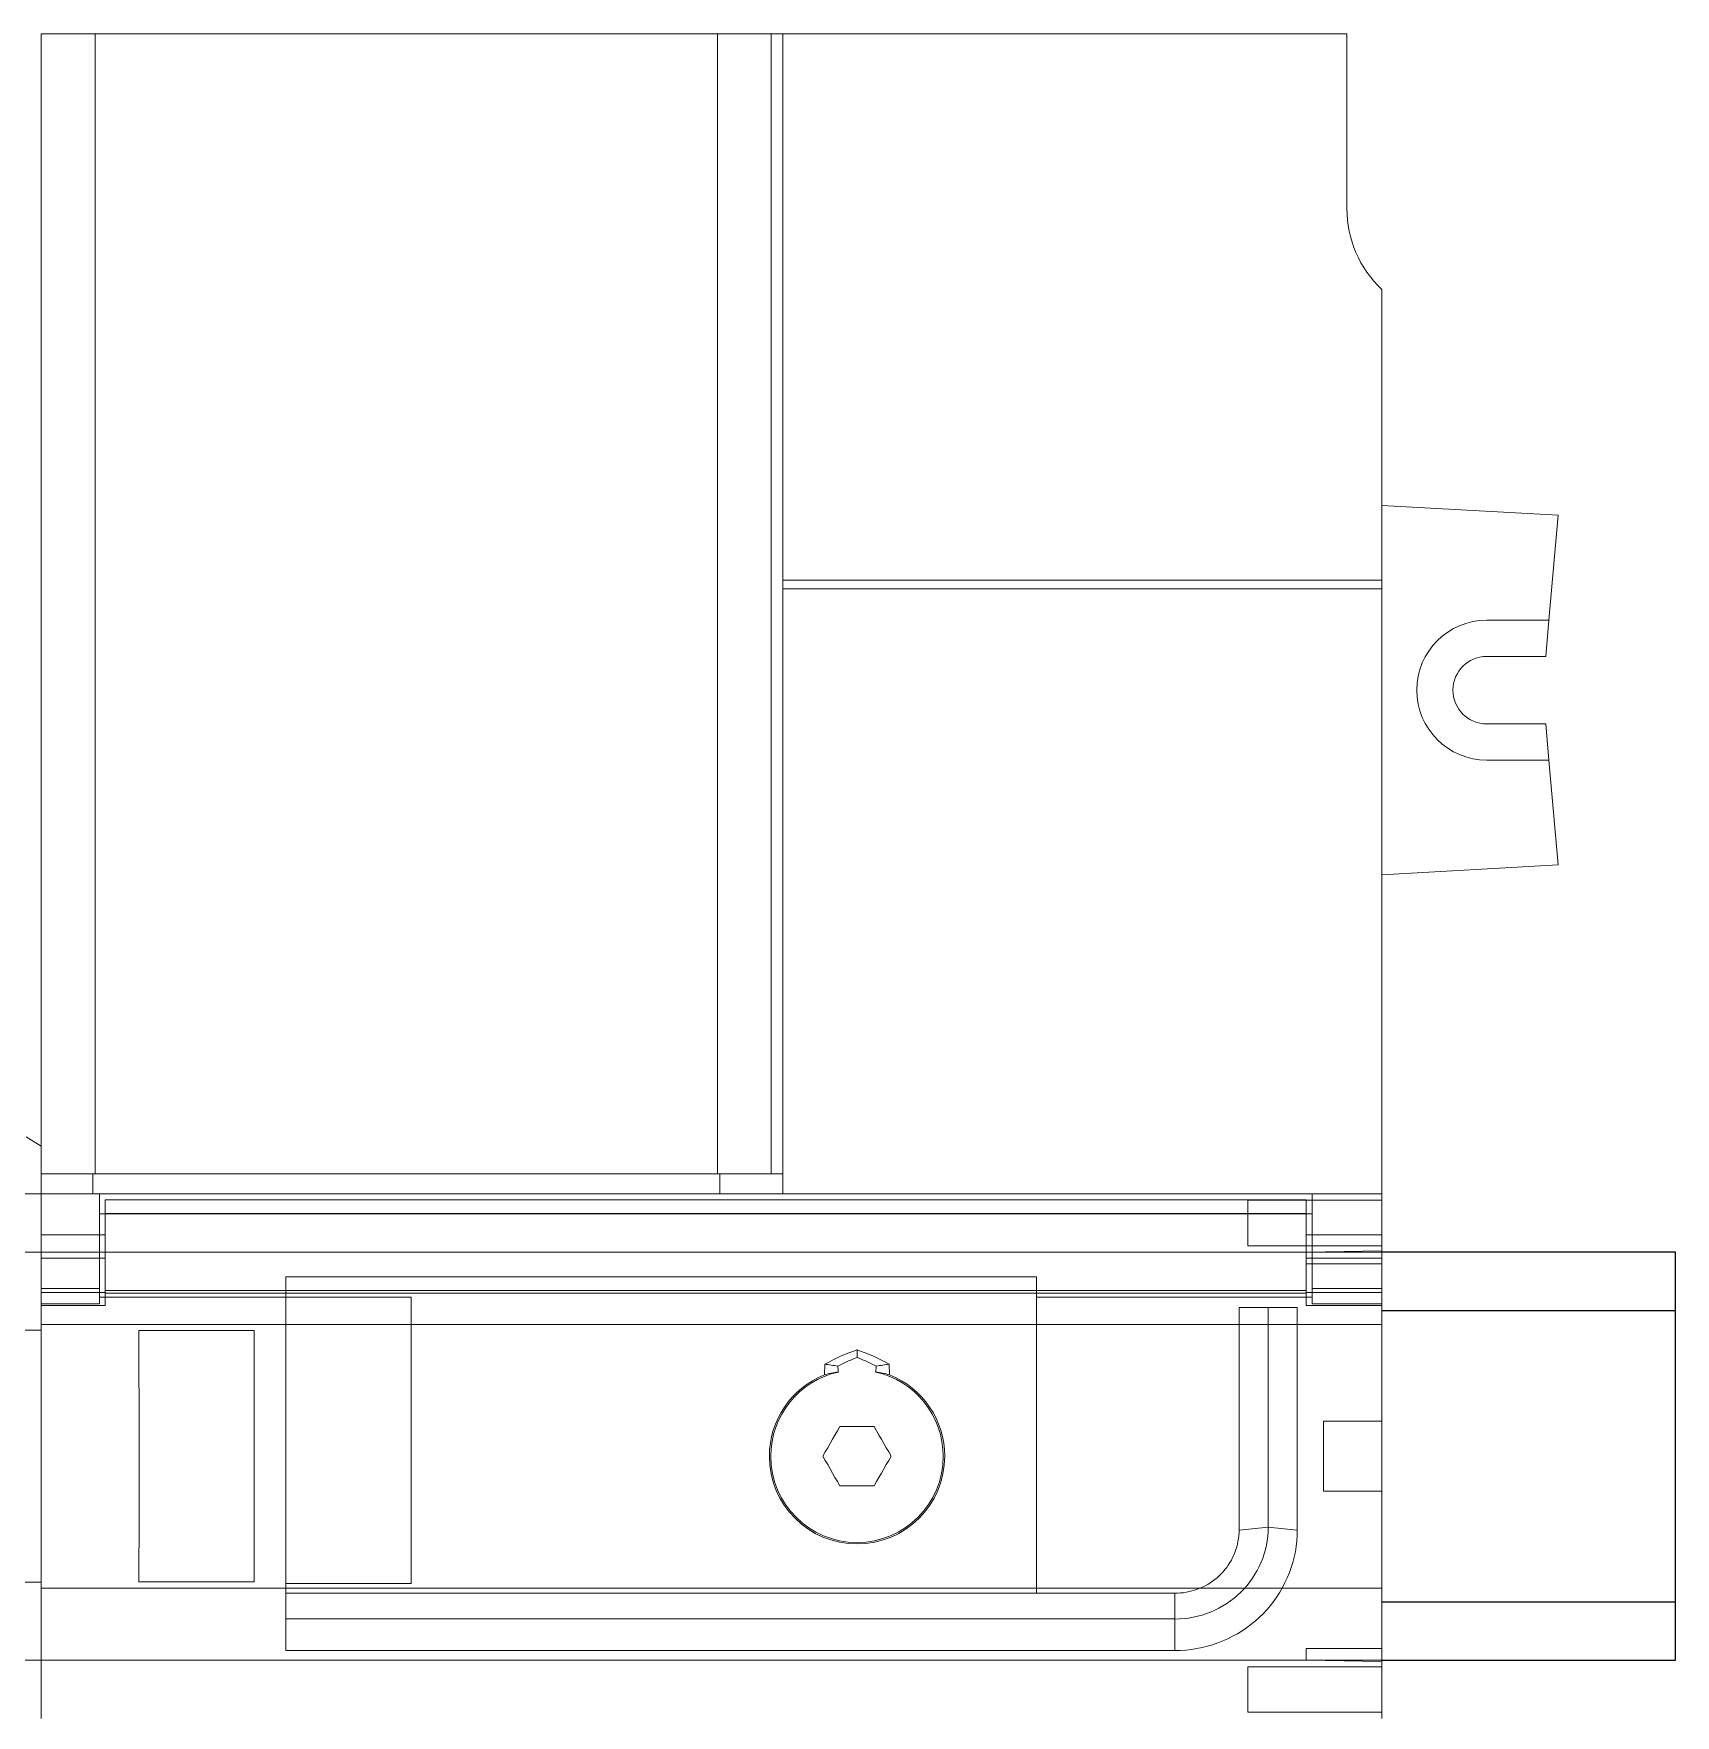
# Model space of a CAD drawing. Header units: millimetres. Extents: x 42151 to 59780, y 37376 to 44547.
# Drawn here: x 47377.6 to 47518.4, y 42660.5 to 42804.7 of the extents above; entities that cross this region are included whole.
import ezdxf

# ---------------------------------------------------------------- set-up
doc = ezdxf.new("R2010")
doc.units = ezdxf.units.MM
doc.set_wipeout_variables(frame=1)
doc.layers.add('! NO PLOT !', color=7, linetype='Continuous', true_color=0xff75dd, plot=False)
doc.layers.add('000-PI-Oprema', color=30, linetype='Continuous', lineweight=5)
doc.layers.add('004-PI-DIN Šina', color=3, linetype='Continuous')

# ---------------------------------------------------------------- blocks, each defined once
blk = doc.blocks.new('*U153')
at = {"layer": '004-PI-DIN Šina'}
blk.add_lwpolyline([(380, -17.5), (380, 17.5), (0, 17.5), (0, -17.5)], close=True, dxfattribs=at)
for points in [[(0, 12.5), (380, 12.5)], [(0, -12.5), (380, -12.5)]]:
    blk.add_lwpolyline(points, dxfattribs=at)
blk = doc.blocks.new('93444012 - Socomec')
at = {"layer": '000-PI-Oprema'}
for p, q in [((50088.8, 45339.03), (50089.58, 45348.03)), ((50089.58, 45348.03), (50089.58, 45348.03)), ((50083.47, 45339.03), (50088.8, 45339.03)), ((50083.47, 45339.03), (50083.47, 45339.03)), ((50088.53, 45335.93), (50088.8, 45339.03)), ((50088.8, 45339.03), (50088.8, 45339.03)), ((50083.47, 45335.93), (50088.53, 45335.93)), ((50083.47, 45335.93), (50083.47, 45335.93)), ((50088.53, 45335.93), (50088.53, 45335.93)), ((50083.47, 45330.13), (50083.47, 45330.13)), ((50083.47, 45330.13), (50088.53, 45330.13)), ((50088.53, 45330.13), (50088.8, 45327.03)), ((50088.53, 45330.13), (50088.53, 45330.13)), ((50083.47, 45327.03), (50083.47, 45327.03)), ((50083.47, 45327.03), (50088.8, 45327.03)), ((50088.8, 45327.03), (50088.8, 45327.03)), ((50088.8, 45327.03), (50089.58, 45318.04)), ((50089.58, 45318.04), (50089.58, 45318.04))]:
    blk.add_line(p, q, dxfattribs=at)
for start, end in [(90, 180), (180, 270)]:
    blk.add_arc((50083.47, 45333.03), 2.9, start, end, dxfattribs=at)
for start_param, end_param in [(-1.570796, 0), (0, 1.570796)]:
    blk.add_ellipse((50083.47, 45333.03), major_axis=(-6, 0), ratio=1, start_param=start_param, end_param=end_param, dxfattribs=at)
blk.add_wipeout([(49752.77, 45329.63), (49959.47, 45329.63), (49959.47, 45389.33), (50071.47, 45389.33), (50071.47, 45374.33), (50074.47, 45367.41), (50074.47, 45167.26), (50071.48, 45160.75), (50071.48, 45144.33), (50022.05, 45144.33), (50022.05, 45130.53), (49981.41, 45130.53), (49981.41, 45144.33), (49959.47, 45144.33), (49959.47, 45205.03), (49752.77, 45205.03), (49752.77, 45239.93), (49751.47, 45240.73), (49751.47, 45293.93), (49752.77, 45294.73)]).dxf.layer = '! NO PLOT !'
for p, q in [((49959.47, 45389.33), (49959.47, 45291.56)), ((49959.47, 45389.33), (49959.47, 45389.33)), ((49959.47, 45389.33), (49964.09, 45389.33)), ((49990.78, 45389.33), (49964.09, 45389.33)), ((49964.09, 45389.33), (49964.09, 45291.56)), ((50017.48, 45389.33), (49990.78, 45389.33)), ((50022.1, 45389.33), (50017.48, 45389.33)), ((50017.48, 45291.56), (50017.48, 45389.33)), ((50023.09, 45389.33), (50022.1, 45389.33)), ((50022.1, 45389.33), (50022.1, 45291.56)), ((50023.09, 45389.33), (50023.09, 45389.33)), ((50023.09, 45389.33), (50071.47, 45389.33)), ((50023.09, 45389.33), (50023.09, 45342.46)), ((50071.47, 45389.33), (50071.47, 45389.33)), ((50071.47, 45374.33), (50071.47, 45389.33)), ((50071.47, 45374.33), (50071.47, 45374.33)), ((50074.47, 45367.41), (50074.47, 45367.41)), ((50074.47, 45342.46), (50074.47, 45367.41)), ((50074.47, 45348.87), (50074.47, 45348.87)), ((50089.58, 45348.03), (50074.47, 45348.87)), ((50023.09, 45342.46), (50074.47, 45342.46)), ((50023.09, 45341.73), (50023.09, 45342.46)), ((50023.09, 45341.73), (50074.47, 45341.73)), ((50023.09, 45295.32), (50023.09, 45341.73)), ((50074.47, 45341.73), (50074.47, 45342.46)), ((50074.47, 45341.73), (50074.47, 45295.32)), ((50089.58, 45318.04), (50074.47, 45317.2)), ((50074.47, 45317.2), (50074.47, 45317.2)), ((50023.09, 45289.83), (50023.09, 45295.32)), ((50074.47, 45295.32), (50074.47, 45289.83)), ((49958.17, 45294.73), (49959.47, 45293.93)), ((49959.47, 45293.93), (49959.47, 45293.93)), ((49959.47, 45291.56), (49959.47, 45289.83)), ((49959.47, 45291.56), (49959.47, 45291.56)), ((49959.9, 45291.56), (49959.47, 45291.56)), ((49960.33, 45291.56), (49959.9, 45291.56)), ((49960.76, 45291.56), (49960.33, 45291.56)), ((49961.2, 45291.56), (49960.76, 45291.56)), ((49961.64, 45291.56), (49961.2, 45291.56)), ((49962.08, 45291.56), (49961.64, 45291.56)), ((49962.53, 45291.56), (49962.08, 45291.56)), ((49962.98, 45291.56), (49962.53, 45291.56)), ((49963.44, 45291.56), (49962.98, 45291.56)), ((49963.9, 45291.56), (49963.44, 45291.56)), ((49963.9, 45291.56), (49963.94, 45291.56)), ((49963.9, 45291.56), (49963.9, 45289.83)), ((49963.94, 45291.56), (49963.98, 45291.56)), ((49963.98, 45291.56), (49964.02, 45291.56)), ((49964.02, 45291.56), (49964.06, 45291.56)), ((49964.06, 45291.56), (49964.1, 45291.56)), ((49964.1, 45291.56), (49964.14, 45291.56)), ((49964.14, 45291.56), (49964.18, 45291.56)), ((49964.18, 45291.56), (49966.83, 45291.56)), ((49966.83, 45291.56), (49969.49, 45291.56)), ((49969.49, 45291.56), (49972.15, 45291.56)), ((49972.15, 45291.56), (49974.81, 45291.55)), ((49974.81, 45291.55), (49977.47, 45291.56)), ((49977.47, 45291.56), (49980.13, 45291.55)), ((49980.13, 45291.55), (49982.79, 45291.55)), ((49982.79, 45291.55), (49985.46, 45291.55)), ((49985.46, 45291.55), (49988.12, 45291.55)), ((49988.12, 45291.55), (49990.78, 45291.55)), ((49990.78, 45291.55), (49993.21, 45291.55)), ((49993.21, 45291.55), (49995.63, 45291.55)), ((49995.63, 45291.55), (49998.05, 45291.55)), ((49998.05, 45291.55), (50000.47, 45291.55)), ((50000.47, 45291.55), (50002.89, 45291.55)), ((50002.89, 45291.55), (50005.31, 45291.55)), ((50005.31, 45291.55), (50007.73, 45291.55)), ((50007.73, 45291.55), (50010.15, 45291.56)), ((50010.15, 45291.56), (50012.56, 45291.56)), ((50012.56, 45291.56), (50014.98, 45291.56)), ((50014.98, 45291.56), (50017.39, 45291.56)), ((50017.39, 45291.56), (50017.43, 45291.56)), ((50017.43, 45291.56), (50017.47, 45291.56)), ((50017.47, 45291.56), (50017.51, 45291.56)), ((50017.51, 45291.56), (50017.55, 45291.56)), ((50017.55, 45291.56), (50017.59, 45291.56)), ((50017.59, 45291.56), (50017.63, 45291.56)), ((50017.63, 45291.56), (50017.67, 45291.56)), ((50018.19, 45291.56), (50017.67, 45291.56)), ((50017.67, 45289.83), (50017.67, 45291.56)), ((50018.7, 45291.56), (50018.19, 45291.56)), ((50019.22, 45291.56), (50018.7, 45291.56)), ((50019.72, 45291.56), (50019.22, 45291.56)), ((50020.22, 45291.56), (50019.72, 45291.56)), ((50020.72, 45291.56), (50020.22, 45291.56)), ((50021.21, 45291.56), (50020.72, 45291.56)), ((50021.69, 45291.56), (50021.21, 45291.56)), ((50022.17, 45291.56), (50021.69, 45291.56)), ((50022.63, 45291.56), (50022.17, 45291.56)), ((50023.09, 45291.56), (50022.63, 45291.56)), ((50023.09, 45291.56), (50023.09, 45291.56)), ((49751.47, 45289.83), (49959.47, 45289.83)), ((49959.47, 45289.83), (49959.47, 45289.83)), ((49959.47, 45289.83), (49959.47, 45289.83)), ((49964.46, 45289.83), (49959.47, 45289.83)), ((49959.47, 45289.83), (49959.47, 45289.83)), ((49959.47, 45288.68), (49959.47, 45289.83)), ((49964.46, 45289.83), (49964.46, 45289.83)), ((49964.46, 45289.83), (50068.48, 45289.83)), ((49964.46, 45289.83), (49964.46, 45288.68)), ((50023.09, 45289.83), (50023.09, 45289.83)), ((50068.48, 45289.83), (50068.48, 45289.83)), ((50074.47, 45289.83), (50068.48, 45289.83)), ((50068.48, 45288.68), (50068.48, 45289.83)), ((50074.47, 45289.83), (50074.47, 45289.83)), ((50074.47, 45289.83), (50074.47, 45288.68)), ((49959.47, 45287.52), (49959.47, 45288.68)), ((49964.46, 45288.68), (49964.46, 45287.52)), ((49964.46, 45288.11), (49964.96, 45288.11)), ((50067.98, 45289.33), (49964.96, 45289.33)), ((49964.96, 45289.33), (49964.96, 45288.14)), ((49964.96, 45288.14), (50067.98, 45288.14)), ((49964.96, 45281.36), (49964.96, 45288.14)), ((49964.96, 45288.11), (50067.98, 45288.11)), ((50062.97, 45289.28), (50074.47, 45289.28)), ((50062.97, 45289.28), (50062.97, 45285.38)), ((50067.98, 45288.14), (50067.98, 45289.33)), ((50067.98, 45281.36), (50067.98, 45288.14)), ((50067.98, 45288.11), (50068.48, 45288.11)), ((50068.48, 45287.52), (50068.48, 45288.68)), ((50074.47, 45288.68), (50074.47, 45287.52)), ((49959.47, 45286.36), (49959.47, 45287.52)), ((49964.46, 45287.52), (49964.46, 45286.36)), ((50068.48, 45286.36), (50068.48, 45287.52)), ((50074.47, 45287.52), (50074.47, 45286.36)), ((49959.47, 45285.2), (49959.47, 45286.36)), ((49964.46, 45286.33), (49959.47, 45286.33)), ((49959.47, 45286.33), (49964.46, 45286.33)), ((49964.46, 45286.36), (49964.46, 45285.2)), ((49964.96, 45286.33), (49964.46, 45286.33)), ((50074.47, 45285.38), (50062.97, 45285.38)), ((50067.98, 45286.33), (50068.48, 45286.33)), ((50068.48, 45285.2), (50068.48, 45286.36)), ((50068.48, 45286.33), (50074.47, 45286.33)), ((50068.48, 45286.33), (50074.47, 45286.33)), ((50074.47, 45286.36), (50074.47, 45285.2)), ((49751.47, 45284.83), (50067.97, 45284.83)), ((49959.47, 45284.03), (49959.47, 45285.2)), ((49959.47, 45284.33), (49964.46, 45284.33)), ((49959.47, 45284.33), (49964.46, 45284.33)), ((49959.47, 45282.87), (49959.47, 45284.03)), ((49964.46, 45285.2), (49964.46, 45284.03)), ((49964.46, 45284.33), (49964.96, 45284.33)), ((49964.46, 45284.03), (49964.46, 45282.87)), ((50067.97, 45284.83), (50074.47, 45284.95)), ((50074.47, 45284.83), (50067.97, 45284.83)), ((50067.97, 45284.83), (50067.97, 45284.83)), ((50067.97, 45284.83), (50067.97, 45284.83)), ((50067.97, 45284.83), (50067.97, 45283.83)), ((50067.97, 45283.83), (50067.97, 45283.83)), ((50074.47, 45283.83), (50067.97, 45283.83)), ((50067.98, 45284.33), (50068.48, 45284.33)), ((50068.48, 45284.03), (50068.48, 45285.2)), ((50068.48, 45284.33), (50074.47, 45284.33)), ((50068.48, 45284.33), (50074.47, 45284.33)), ((50068.48, 45282.87), (50068.48, 45284.03)), ((50074.47, 45285.2), (50074.47, 45284.03)), ((50074.47, 45284.95), (50074.47, 45284.95)), ((50074.47, 45284.83), (50074.47, 45284.83)), ((50074.47, 45284.03), (50074.47, 45282.87)), ((50074.47, 45283.83), (50074.47, 45283.83)), ((49959.47, 45281.71), (49959.47, 45282.87)), ((49964.46, 45282.87), (49964.46, 45281.71)), ((49980.47, 45282.73), (49980.47, 45282.57)), ((49980.47, 45282.73), (50044.84, 45282.73)), ((49980.47, 45282.57), (49980.47, 45282.4)), ((49980.47, 45282.4), (49980.47, 45282.25)), ((50044.84, 45280.98), (50044.84, 45282.73)), ((50068.48, 45281.71), (50068.48, 45282.87)), ((50074.47, 45282.87), (50074.47, 45281.71)), ((49959.47, 45281.71), (49959.47, 45281.68)), ((49964.46, 45281.71), (49959.47, 45281.71)), ((49959.47, 45267.33), (49959.47, 45281.68)), ((49959.47, 45267.33), (49959.47, 45281.36)), ((49964.96, 45281.36), (49959.47, 45281.36)), ((49964.46, 45281.36), (49964.46, 45281.71)), ((49964.46, 45280.4), (49964.46, 45281.36)), ((49966.75, 45280.98), (49964.46, 45280.98)), ((49964.46, 45280.98), (49964.46, 45280.98)), ((50067.98, 45281.55), (49964.96, 45281.55)), ((49964.96, 45281.36), (49964.96, 45280.26)), ((49964.96, 45281.33), (50067.98, 45281.33)), ((49969.04, 45280.98), (49966.75, 45280.98)), ((49971.32, 45280.98), (49969.04, 45280.98)), ((49973.61, 45280.98), (49971.32, 45280.98)), ((49975.9, 45280.98), (49973.61, 45280.98)), ((49978.18, 45280.98), (49975.9, 45280.98)), ((49980.47, 45280.98), (49978.18, 45280.98)), ((49980.47, 45282.25), (49980.47, 45282.1)), ((49980.47, 45282.1), (49980.47, 45281.97)), ((49980.47, 45281.97), (49980.47, 45281.84)), ((49980.47, 45281.84), (49980.47, 45281.71)), ((49980.47, 45281.71), (49980.47, 45281.6)), ((49980.47, 45281.6), (49980.47, 45281.5)), ((49980.47, 45281.5), (49980.47, 45281.4)), ((49980.47, 45281.4), (49980.47, 45281.31)), ((49980.47, 45281.31), (49980.47, 45281.24)), ((49980.47, 45281.24), (49980.47, 45281.17)), ((49980.47, 45281.17), (49980.47, 45281.11)), ((49980.47, 45281.11), (49980.47, 45281.07)), ((49980.47, 45281.07), (49980.47, 45281.03)), ((49980.47, 45281.03), (49980.47, 45281)), ((49980.47, 45281), (49980.47, 45280.99)), ((49980.47, 45280.99), (49980.47, 45280.98)), ((49980.47, 45280.98), (49980.47, 45280.98)), ((49980.47, 45280.98), (49980.47, 45279.65)), ((49991.22, 45280.98), (49980.47, 45280.98)), ((49980.47, 45280.98), (49980.47, 45280.98)), ((49991.22, 45278.76), (49991.22, 45280.98)), ((49991.22, 45280.98), (49991.22, 45280.98)), ((50044.84, 45280.98), (50044.84, 45279.65)), ((50044.84, 45280.98), (50044.84, 45280.98)), ((50044.84, 45280.98), (50060.75, 45280.98)), ((50060.75, 45280.98), (50061.86, 45280.98)), ((50061.86, 45280.98), (50062.96, 45280.98)), ((50062.96, 45280.98), (50064.07, 45280.98)), ((50064.07, 45280.98), (50065.17, 45280.98)), ((50065.17, 45280.98), (50066.27, 45280.98)), ((50066.27, 45280.98), (50067.38, 45280.98)), ((50067.38, 45280.98), (50068.48, 45280.98)), ((50067.98, 45281.36), (50074.47, 45281.36)), ((50067.98, 45281.36), (50067.98, 45280.26)), ((50074.47, 45281.71), (50068.48, 45281.71)), ((50068.48, 45281.71), (50068.48, 45281.36)), ((50068.48, 45281.36), (50068.48, 45280.4)), ((50068.48, 45280.98), (50068.48, 45280.98)), ((50074.47, 45281.36), (50074.47, 45281.71)), ((50074.47, 45267.33), (50074.47, 45281.36)), ((49959.47, 45280.4), (49960.18, 45280.4)), ((49959.47, 45280.26), (49964.96, 45280.26)), ((49960.18, 45280.4), (49960.9, 45280.4)), ((49960.9, 45280.4), (49961.61, 45280.4)), ((49961.61, 45280.4), (49962.32, 45280.4)), ((49962.32, 45280.4), (49963.04, 45280.4)), ((49963.04, 45280.4), (49963.75, 45280.4)), ((49963.75, 45280.4), (49964.46, 45280.4)), ((49980.47, 45279.65), (49980.47, 45278.31)), ((50044.84, 45279.65), (50044.84, 45278.31)), ((50062.22, 45280.09), (50062.22, 45278.36)), ((50067.22, 45280.09), (50062.22, 45280.09)), ((50062.22, 45280.09), (50062.22, 45280.09)), ((50064.72, 45280.09), (50064.72, 45261.25)), ((50067.22, 45280.09), (50067.22, 45278.36)), ((50067.22, 45280.09), (50067.22, 45280.09)), ((50074.47, 45280.26), (50067.98, 45280.26)), ((50068.48, 45280.4), (50069.34, 45280.4)), ((50069.34, 45280.4), (50070.19, 45280.4)), ((50070.19, 45280.4), (50071.05, 45280.4)), ((50071.05, 45280.4), (50071.9, 45280.4)), ((50071.9, 45280.4), (50072.76, 45280.4)), ((50072.76, 45280.4), (50073.62, 45280.4)), ((50073.62, 45280.4), (50074.47, 45280.4)), ((49751.47, 45278.15), (49959.47, 45278.15)), ((50074.47, 45278.63), (49959.47, 45278.63)), ((49959.47, 45278.63), (49959.47, 45278.63)), ((49977.73, 45278.12), (49967.85, 45278.12)), ((49967.85, 45278.12), (49967.86, 45276.16)), ((49967.85, 45278.12), (49967.85, 45278.12)), ((49977.73, 45276.16), (49977.73, 45278.12)), ((49977.73, 45278.12), (49977.73, 45278.12)), ((49980.47, 45278.31), (49980.47, 45276.97)), ((49991.22, 45276.53), (49991.22, 45278.76)), ((50044.84, 45278.31), (50044.84, 45276.97)), ((50062.22, 45278.36), (50062.22, 45276.62)), ((50067.22, 45278.36), (50067.22, 45276.62)), ((50074.47, 45278.63), (50074.47, 45278.63)), ((49980.47, 45276.97), (49980.47, 45275.63)), ((50044.84, 45276.97), (50044.84, 45275.63)), ((50062.22, 45276.62), (50062.22, 45274.88)), ((50067.22, 45276.62), (50067.22, 45274.88)), ((49967.86, 45276.16), (49967.86, 45274.2)), ((49977.73, 45274.2), (49977.73, 45276.16)), ((49980.47, 45275.63), (49980.47, 45274.29)), ((49991.22, 45274.29), (49991.22, 45276.53)), ((50026.66, 45274.31), (50026.69, 45275.22)), ((50028.03, 45275.17), (50027.8, 45275.05)), ((50028.26, 45275.28), (50028.03, 45275.17)), ((50028.5, 45275.39), (50028.26, 45275.28)), ((50028.73, 45275.5), (50028.5, 45275.39)), ((50028.97, 45275.6), (50028.73, 45275.5)), ((50029.21, 45275.7), (50028.97, 45275.6)), ((50029.45, 45275.8), (50029.21, 45275.7)), ((50029.45, 45276.35), (50029.45, 45276.44)), ((50029.45, 45276.26), (50029.45, 45276.35)), ((50029.45, 45276.17), (50029.45, 45276.26)), ((50029.45, 45276.08), (50029.45, 45276.17)), ((50029.45, 45275.98), (50029.45, 45276.08)), ((50029.45, 45275.89), (50029.45, 45275.98)), ((50029.45, 45275.8), (50029.45, 45275.89)), ((50029.69, 45275.7), (50029.45, 45275.8)), ((50029.93, 45275.6), (50029.69, 45275.7)), ((50030.17, 45275.5), (50029.93, 45275.6)), ((50030.4, 45275.39), (50030.17, 45275.5)), ((50030.64, 45275.28), (50030.4, 45275.39)), ((50030.87, 45275.17), (50030.64, 45275.28)), ((50031.1, 45275.05), (50030.87, 45275.17)), ((50032.21, 45275.22), (50032.24, 45274.31)), ((50044.84, 45275.63), (50044.84, 45274.29)), ((49967.86, 45274.2), (49967.87, 45272.24)), ((49977.73, 45272.24), (49977.73, 45274.2)), ((49980.47, 45274.29), (49980.47, 45272.95)), ((49991.22, 45272.06), (49991.22, 45274.29)), ((50027.8, 45274.98), (50027.8, 45275.05)), ((50027.81, 45274.91), (50027.8, 45274.98)), ((50027.82, 45274.84), (50027.81, 45274.91)), ((50027.83, 45274.77), (50027.82, 45274.84)), ((50027.84, 45274.7), (50027.83, 45274.77)), ((50027.84, 45274.63), (50027.84, 45274.7)), ((50027.85, 45274.56), (50027.84, 45274.63)), ((50031.06, 45274.63), (50031.05, 45274.56)), ((50031.07, 45274.77), (50031.06, 45274.7)), ((50031.06, 45274.7), (50031.06, 45274.63)), ((50031.08, 45274.84), (50031.07, 45274.77)), ((50031.09, 45274.91), (50031.08, 45274.84)), ((50031.1, 45275.05), (50031.09, 45274.98)), ((50031.09, 45274.98), (50031.09, 45274.91)), ((50044.84, 45274.29), (50044.84, 45272.95)), ((50062.22, 45274.88), (50062.22, 45273.15)), ((50067.22, 45274.88), (50067.22, 45273.15)), ((49967.87, 45272.24), (49967.87, 45270.28)), ((49977.73, 45270.28), (49977.73, 45272.24)), ((49980.47, 45272.95), (49980.47, 45271.61)), ((50044.84, 45272.95), (50044.84, 45271.61)), ((50062.22, 45273.15), (50062.22, 45271.41)), ((50067.22, 45273.15), (50067.22, 45271.41)), ((49980.47, 45271.61), (49980.47, 45270.28)), ((49991.22, 45269.83), (49991.22, 45272.06)), ((50044.84, 45271.61), (50044.84, 45270.28)), ((50062.22, 45271.41), (50062.22, 45269.67)), ((50067.22, 45271.41), (50067.22, 45269.67)), ((49967.87, 45270.28), (49967.88, 45268.32)), ((49977.73, 45268.31), (49977.73, 45270.28)), ((49980.47, 45270.28), (49980.47, 45268.94)), ((49991.22, 45267.6), (49991.22, 45269.83)), ((50027.77, 45269.51), (50027.56, 45269.15)), ((50027.98, 45269.87), (50027.77, 45269.51)), ((50028.4, 45269.87), (50027.98, 45269.87)), ((50027.98, 45269.87), (50027.98, 45269.87)), ((50028.82, 45269.87), (50028.4, 45269.87)), ((50029.24, 45269.87), (50028.82, 45269.87)), ((50029.66, 45269.87), (50029.24, 45269.87)), ((50030.08, 45269.87), (50029.66, 45269.87)), ((50030.5, 45269.87), (50030.08, 45269.87)), ((50030.92, 45269.87), (50030.5, 45269.87)), ((50031.13, 45269.51), (50030.92, 45269.87)), ((50030.92, 45269.87), (50030.92, 45269.87)), ((50031.33, 45269.15), (50031.13, 45269.51)), ((50044.84, 45270.28), (50044.84, 45268.94)), ((50062.22, 45269.67), (50062.22, 45267.94)), ((50067.22, 45269.67), (50067.22, 45267.94)), ((50069.47, 45267.33), (50069.47, 45270.33)), ((50074.47, 45270.33), (50069.47, 45270.33)), ((49967.88, 45268.32), (49967.88, 45266.35)), ((49977.73, 45266.35), (49977.73, 45268.31)), ((49980.47, 45268.94), (49980.47, 45267.6)), ((50026.94, 45268.06), (50026.73, 45267.7)), ((50027.15, 45268.42), (50026.94, 45268.06)), ((50027.35, 45268.79), (50027.15, 45268.42)), ((50027.56, 45269.15), (50027.35, 45268.79)), ((50031.54, 45268.79), (50031.33, 45269.15)), ((50031.75, 45268.42), (50031.54, 45268.79)), ((50031.96, 45268.06), (50031.75, 45268.42)), ((50032.17, 45267.7), (50031.96, 45268.06)), ((50044.84, 45268.94), (50044.84, 45267.6)), ((50062.22, 45267.94), (50062.22, 45266.2)), ((50067.22, 45267.94), (50067.22, 45266.2)), ((49959.47, 45244.83), (49959.47, 45267.33)), ((49959.47, 45244.83), (49959.47, 45267.33)), ((49980.47, 45267.6), (49980.47, 45266.26)), ((49991.22, 45265.36), (49991.22, 45267.6)), ((50026.73, 45267.7), (50026.52, 45267.33)), ((50026.52, 45267.33), (50026.73, 45266.97)), ((50026.52, 45267.33), (50026.52, 45267.33)), ((50026.73, 45266.97), (50026.94, 45266.61)), ((50026.94, 45266.61), (50027.15, 45266.25)), ((50031.75, 45266.25), (50031.96, 45266.61)), ((50031.96, 45266.61), (50032.17, 45266.97)), ((50032.38, 45267.33), (50032.17, 45267.7)), ((50032.17, 45266.97), (50032.38, 45267.33)), ((50032.38, 45267.33), (50032.38, 45267.33)), ((50044.84, 45267.6), (50044.84, 45266.26)), ((50069.47, 45264.33), (50069.47, 45267.33)), ((50074.47, 45244.83), (50074.47, 45267.33)), ((49967.88, 45266.35), (49967.87, 45264.39)), ((49977.73, 45264.39), (49977.73, 45266.35)), ((49980.47, 45266.26), (49980.47, 45264.93)), ((49991.22, 45263.13), (49991.22, 45265.36)), ((50027.15, 45266.25), (50027.35, 45265.88)), ((50027.35, 45265.88), (50027.56, 45265.52)), ((50027.56, 45265.52), (50027.77, 45265.16)), ((50027.77, 45265.16), (50027.98, 45264.79)), ((50030.92, 45264.79), (50031.13, 45265.16)), ((50031.13, 45265.16), (50031.33, 45265.52)), ((50031.33, 45265.52), (50031.54, 45265.88)), ((50031.54, 45265.88), (50031.75, 45266.25)), ((50044.84, 45266.26), (50044.84, 45264.93)), ((50062.22, 45266.2), (50062.22, 45264.47)), ((50067.22, 45266.2), (50067.22, 45264.47)), ((49967.87, 45264.39), (49967.87, 45262.43)), ((49977.73, 45262.43), (49977.73, 45264.39)), ((49980.47, 45264.93), (49980.47, 45263.59)), ((49980.47, 45263.59), (49980.47, 45262.25)), ((50027.98, 45264.79), (50028.4, 45264.79)), ((50027.98, 45264.79), (50027.98, 45264.79)), ((50028.4, 45264.79), (50028.82, 45264.79)), ((50028.82, 45264.79), (50029.24, 45264.79)), ((50029.24, 45264.79), (50029.66, 45264.79)), ((50029.66, 45264.79), (50030.08, 45264.79)), ((50030.08, 45264.79), (50030.5, 45264.79)), ((50030.5, 45264.79), (50030.92, 45264.79)), ((50030.92, 45264.79), (50030.92, 45264.79)), ((50044.84, 45264.93), (50044.84, 45263.59)), ((50044.84, 45263.59), (50044.84, 45262.25)), ((50062.22, 45264.47), (50062.22, 45262.74)), ((50067.22, 45264.47), (50067.22, 45262.74)), ((50074.47, 45264.33), (50069.47, 45264.33)), ((49967.87, 45262.43), (49967.87, 45260.47)), ((49977.73, 45260.47), (49977.73, 45262.43)), ((49980.47, 45262.25), (49980.47, 45260.92)), ((49991.22, 45260.9), (49991.22, 45263.13)), ((50044.84, 45262.25), (50044.84, 45260.92)), ((50062.22, 45262.74), (50062.22, 45261)), ((50067.22, 45262.74), (50067.22, 45261)), ((49980.47, 45260.92), (49980.47, 45259.58)), ((49991.22, 45258.66), (49991.22, 45260.9)), ((50044.84, 45260.92), (50044.84, 45259.58)), ((50062.22, 45260.76), (50062.2, 45260.51)), ((50064.72, 45261.25), (50062.22, 45261)), ((50062.22, 45261), (50062.22, 45260.76)), ((50062.22, 45261), (50062.22, 45261)), ((50067.22, 45261), (50064.72, 45261.25)), ((50067.22, 45261), (50067.21, 45260.53)), ((50067.22, 45261), (50067.22, 45261)), ((49967.87, 45260.47), (49967.86, 45258.51)), ((49977.73, 45258.51), (49977.73, 45260.47)), ((49980.47, 45259.58), (49980.47, 45258.25)), ((50044.84, 45259.58), (50044.84, 45258.25)), ((50061.95, 45259.32), (50061.87, 45259.09)), ((50062.02, 45259.55), (50061.95, 45259.32)), ((50062.08, 45259.79), (50062.02, 45259.55)), ((50062.13, 45260.03), (50062.08, 45259.79)), ((50062.17, 45260.27), (50062.13, 45260.03)), ((50062.2, 45260.51), (50062.17, 45260.27)), ((50067.12, 45259.6), (50067.05, 45259.14)), ((50067.18, 45260.07), (50067.12, 45259.6)), ((50067.21, 45260.53), (50067.18, 45260.07)), ((49967.86, 45258.51), (49967.85, 45256.55)), ((49977.73, 45256.55), (49977.73, 45258.51)), ((49980.47, 45258.25), (49980.47, 45256.92)), ((49991.22, 45256.43), (49991.22, 45258.66)), ((50044.84, 45258.25), (50044.84, 45256.92)), ((50061.3, 45258), (50061.16, 45257.8)), ((50061.44, 45258.21), (50061.3, 45258)), ((50061.56, 45258.42), (50061.44, 45258.21)), ((50061.67, 45258.64), (50061.56, 45258.42)), ((50061.78, 45258.86), (50061.67, 45258.64)), ((50061.87, 45259.09), (50061.78, 45258.86)), ((50066.83, 45258.23), (50066.69, 45257.79)), ((50066.95, 45258.68), (50066.83, 45258.23)), ((50067.05, 45259.14), (50066.95, 45258.68)), ((49751.47, 45256.52), (49959.47, 45256.52)), ((49967.85, 45256.55), (49977.73, 45256.55)), ((49967.85, 45256.55), (49967.85, 45256.55)), ((49977.73, 45256.55), (49977.73, 45256.55)), ((49980.47, 45256.92), (49980.47, 45255.59)), ((49991.22, 45256.43), (49980.47, 45256.43)), ((49980.47, 45256.43), (49980.47, 45256.43)), ((49991.22, 45256.43), (49991.22, 45256.43)), ((50044.84, 45256.92), (50044.84, 45255.59)), ((50059.74, 45256.47), (50059.53, 45256.34)), ((50059.94, 45256.61), (50059.74, 45256.47)), ((50060.14, 45256.75), (50059.94, 45256.61)), ((50060.33, 45256.91), (50060.14, 45256.75)), ((50060.51, 45257.07), (50060.33, 45256.91)), ((50060.68, 45257.24), (50060.51, 45257.07)), ((50060.85, 45257.42), (50060.68, 45257.24)), ((50061.01, 45257.61), (50060.85, 45257.42)), ((50061.16, 45257.8), (50061.01, 45257.61)), ((50066.16, 45256.49), (50065.95, 45256.08)), ((50066.36, 45256.91), (50066.16, 45256.49)), ((50066.54, 45257.35), (50066.36, 45256.91)), ((50066.69, 45257.79), (50066.54, 45257.35)), ((49959.47, 45256.03), (50074.47, 45256.03)), ((49959.47, 45256.03), (49959.47, 45256.03)), ((49980.47, 45255.59), (49980.47, 45254.88)), ((49980.47, 45255.59), (49980.47, 45255.59)), ((49980.47, 45255.59), (50044.84, 45255.59)), ((50044.84, 45255.59), (50044.84, 45255.59)), ((50044.84, 45255.59), (50044.84, 45255.59)), ((50044.84, 45255.59), (50056.72, 45255.59)), ((50056.97, 45255.59), (50056.72, 45255.59)), ((50056.72, 45255.59), (50056.72, 45255.59)), ((50056.72, 45253.38), (50056.72, 45255.59)), ((50057.21, 45255.61), (50056.97, 45255.59)), ((50057.46, 45255.63), (50057.21, 45255.61)), ((50057.7, 45255.67), (50057.46, 45255.63)), ((50057.94, 45255.72), (50057.7, 45255.67)), ((50058.17, 45255.78), (50057.94, 45255.72)), ((50058.41, 45255.85), (50058.17, 45255.78)), ((50058.64, 45255.93), (50058.41, 45255.85)), ((50058.87, 45256.02), (50058.64, 45255.93)), ((50059.09, 45256.11), (50058.87, 45256.02)), ((50059.31, 45256.22), (50059.09, 45256.11)), ((50059.53, 45256.34), (50059.31, 45256.22)), ((50065.46, 45255.28), (50065.19, 45254.89)), ((50065.71, 45255.67), (50065.46, 45255.28)), ((50065.95, 45256.08), (50065.71, 45255.67)), ((50074.47, 45256.03), (50074.47, 45256.03)), ((49980.47, 45254.88), (49980.47, 45254.18)), ((49980.47, 45254.18), (49980.47, 45253.47)), ((50063.95, 45253.5), (50063.6, 45253.19)), ((50064.28, 45253.83), (50063.95, 45253.5)), ((50064.6, 45254.17), (50064.28, 45253.83)), ((50064.91, 45254.53), (50064.6, 45254.17)), ((50065.19, 45254.89), (50064.91, 45254.53)), ((49980.47, 45253.47), (49980.47, 45252.77)), ((49980.47, 45253.38), (50056.72, 45253.38)), ((49980.47, 45252.77), (49980.47, 45252.07)), ((49980.47, 45252.07), (49980.47, 45251.36)), ((50056.72, 45250.66), (50056.72, 45253.38)), ((50062.08, 45252.11), (50061.67, 45251.89)), ((50062.48, 45252.36), (50062.08, 45252.11)), ((50062.86, 45252.62), (50062.48, 45252.36)), ((50063.24, 45252.9), (50062.86, 45252.62)), ((50063.6, 45253.19), (50063.24, 45252.9)), ((49980.47, 45251.36), (49980.47, 45250.66)), ((49980.47, 45250.66), (50056.72, 45250.66)), ((49980.47, 45250.66), (49980.47, 45250.66)), ((50057.19, 45250.67), (50056.72, 45250.66)), ((50056.72, 45250.66), (50056.72, 45250.66)), ((50057.66, 45250.7), (50057.19, 45250.67)), ((50058.13, 45250.76), (50057.66, 45250.7)), ((50058.59, 45250.83), (50058.13, 45250.76)), ((50059.05, 45250.92), (50058.59, 45250.83)), ((50059.5, 45251.04), (50059.05, 45250.92)), ((50059.95, 45251.17), (50059.5, 45251.04)), ((50060.39, 45251.32), (50059.95, 45251.17)), ((50060.82, 45251.49), (50060.39, 45251.32)), ((50061.25, 45251.68), (50060.82, 45251.49)), ((50061.67, 45251.89), (50061.25, 45251.68)), ((50067.97, 45249.83), (50067.97, 45250.83)), ((50067.97, 45250.83), (50067.97, 45250.83)), ((50074.47, 45250.83), (50067.97, 45250.83)), ((50074.47, 45250.83), (50074.47, 45250.83)), ((50067.97, 45249.83), (49751.47, 45249.83)), ((50062.97, 45249.28), (50062.97, 45245.38)), ((50062.97, 45249.28), (50074.47, 45249.28)), ((50067.97, 45249.83), (50074.47, 45249.72)), ((50067.97, 45249.83), (50067.97, 45249.83)), ((50067.97, 45249.83), (50067.97, 45249.83)), ((50074.47, 45249.83), (50067.97, 45249.83)), ((50074.47, 45249.83), (50074.47, 45249.83)), ((50074.47, 45249.72), (50074.47, 45249.72)), ((50074.47, 45245.38), (50062.97, 45245.38))]:
    blk.add_line(p, q, dxfattribs=at)
for centre, radius, start, end in [((50080.97, 45374.33), 9.5, 180, 226.8264), ((50034.18, 45262.11), 15.1, 108.2594, 119.7404), ((50024.72, 45262.11), 15.1, 60.2596, 71.7406), ((50029.45, 45267.33), 7.52, 111.7936, 180), ((50029.45, 45267.33), 7.4, 102.4732, 180), ((50029.45, 45267.33), 7.4, 0, 77.5268), ((50029.45, 45267.33), 7.52, 0, 68.2064), ((50029.45, 45267.33), 7.52, 180, 0), ((50029.45, 45267.33), 7.4, 180, 0)]:
    blk.add_arc(centre, radius, start, end, dxfattribs=at)
for centre, major_axis, ratio, start_param, end_param in [((50024.49, 45262.45), (-16.14, 0.56), 0.799819, -1.748939, -1.679409), ((50034.41, 45262.45), (16.14, 0.56), 0.799819, 1.679409, 1.748939), ((50028.73, 45267.36), (-7.28, 0.25), 0.995126, -1.41503, -1.247747), ((50030.17, 45267.36), (7.28, 0.25), 0.995126, 1.247747, 1.41503), ((50056.72, 45261.25), (-8, 0), 0.984808, 1.570796, 3.141593)]:
    blk.add_ellipse(centre, major_axis=major_axis, ratio=ratio, start_param=start_param, end_param=end_param, dxfattribs=at)

msp = doc.modelspace()

# ---------------------------------------------------------------- block references
msp.add_blockref('*U153', (47138.445, 42682.747))

# ---------------------------------------------------------------- next in the draw order: block references
at = {"layer": '000-PI-Oprema'}
msp.add_blockref('93444012 - Socomec', (-2581.202, -2584.587), dxfattribs=at)

doc.saveas('drawing.dxf')
